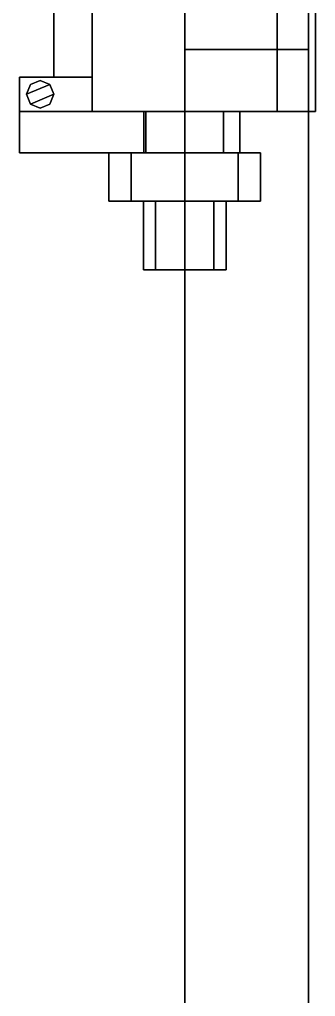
# Model space of a CAD drawing. Header units: millimetres. Extents: x -1.2 to 1.2, y -7.7 to 11.6.
# Drawn here: x -0.24 to 0.19, y -2.155 to -0.736 of the extents above; entities that cross this region are included whole.
import ezdxf

# ---------------------------------------------------------------- set-up
doc = ezdxf.new("R2010")
doc.units = ezdxf.units.MM
doc.layers.add('gun', color=1, linetype='Continuous')
doc.layers.add('trail1', color=6, linetype='Continuous')

msp = doc.modelspace()

# ---------------------------------------------------------------- linework, layer by layer
at = {"layer": 'gun'}
for points in [[(-0.1344, -0.59, 1.6044), (-0.19, -0.59, 1.47), (-0.19, -0.82, 1.47), (-0.1344, -0.82, 1.6044)], [(-0.19, -0.59, 1.47), (-0.1344, -0.59, 1.3356), (-0.1344, -0.82, 1.3356), (-0.19, -0.82, 1.47)], [(-0.1344, -0.59, 1.3356), (0, -0.59, 1.28), (0, -0.87, 1.28), (-0.1344, -0.87, 1.3356)], [(0, -0.59, 1.66), (-0.1344, -0.59, 1.6044), (-0.1344, -0.87, 1.6044), (0, -0.87, 1.66)], [(0, -0.59, 1.28), (0.1344, -0.59, 1.3356), (0.1344, -0.87, 1.3356), (0, -0.87, 1.28)], [(0.1344, -0.59, 1.6044), (0, -0.59, 1.66), (0, -0.87, 1.66), (0.1344, -0.87, 1.6044)], [(0.19, -0.59, 1.47), (0.1344, -0.59, 1.6044), (0.1344, -0.87, 1.6044), (0.19, -0.87, 1.47)], [(0.1344, -0.59, 1.3356), (0.19, -0.59, 1.47), (0.19, -0.87, 1.47), (0.1344, -0.87, 1.3356)], [(-0.24, -0.82, 1.6044), (-0.19, -0.82, 1.47), (-0.24, -0.82, 1.3356)], [(-0.24, -0.82, 1.3356), (-0.24, -0.87, 1.3356), (-0.24, -0.87, 1.6044), (-0.24, -0.82, 1.6044)], [(-0.1344, -0.82, 1.6044), (-0.19, -0.82, 1.47), (-0.24, -0.82, 1.6044)], [(-0.19, -0.82, 1.47), (-0.1344, -0.82, 1.3356), (-0.24, -0.82, 1.3356)], [(-0.1344, -0.82, 1.3356), (-0.1344, -0.87, 1.3356), (-0.24, -0.87, 1.3356), (-0.24, -0.82, 1.3356)], [(-0.24, -0.82, 1.6044), (-0.24, -0.87, 1.6044), (-0.1344, -0.87, 1.6044), (-0.1344, -0.82, 1.6044)], [(-0.2241, -0.8309, 1.3256), (-0.21, -0.825, 1.3256), (-0.1959, -0.8309, 1.3256), (-0.23, -0.845, 1.3256)], [(-0.21, -0.825, 1.6144), (-0.2241, -0.8309, 1.6144), (-0.23, -0.845, 1.6144), (-0.1959, -0.8309, 1.6144)], [(-0.2241, -0.8309, 1.3256), (-0.23, -0.845, 1.3256), (-0.23, -0.845, 1.3356), (-0.2241, -0.8309, 1.3356)], [(-0.23, -0.845, 1.3256), (-0.1959, -0.8309, 1.3256), (-0.19, -0.845, 1.3256), (-0.2241, -0.8591, 1.3256)], [(-0.1959, -0.8309, 1.6144), (-0.23, -0.845, 1.6144), (-0.2241, -0.8591, 1.6144), (-0.19, -0.845, 1.6144)], [(-0.2241, -0.8309, 1.6044), (-0.23, -0.845, 1.6044), (-0.23, -0.845, 1.6144), (-0.2241, -0.8309, 1.6144)], [(-0.21, -0.825, 1.3256), (-0.2241, -0.8309, 1.3256), (-0.2241, -0.8309, 1.3356), (-0.21, -0.825, 1.3356)], [(-0.21, -0.825, 1.6044), (-0.2241, -0.8309, 1.6044), (-0.2241, -0.8309, 1.6144), (-0.21, -0.825, 1.6144)], [(-0.1959, -0.8309, 1.3256), (-0.21, -0.825, 1.3256), (-0.21, -0.825, 1.3356), (-0.1959, -0.8309, 1.3356)], [(-0.1959, -0.8309, 1.6044), (-0.21, -0.825, 1.6044), (-0.21, -0.825, 1.6144), (-0.1959, -0.8309, 1.6144)], [(-0.19, -0.845, 1.3256), (-0.1959, -0.8309, 1.3256), (-0.1959, -0.8309, 1.3356), (-0.19, -0.845, 1.3356)], [(-0.19, -0.845, 1.6044), (-0.1959, -0.8309, 1.6044), (-0.1959, -0.8309, 1.6144), (-0.19, -0.845, 1.6144)], [(-0.23, -0.845, 1.3256), (-0.2241, -0.8591, 1.3256), (-0.2241, -0.8591, 1.3356), (-0.23, -0.845, 1.3356)], [(-0.23, -0.845, 1.6044), (-0.2241, -0.8591, 1.6044), (-0.2241, -0.8591, 1.6144), (-0.23, -0.845, 1.6144)], [(-0.2241, -0.8591, 1.3256), (-0.19, -0.845, 1.3256), (-0.1959, -0.8591, 1.3256), (-0.21, -0.865, 1.3256)], [(-0.19, -0.845, 1.6144), (-0.2241, -0.8591, 1.6144), (-0.21, -0.865, 1.6144), (-0.1959, -0.8591, 1.6144)], [(-0.1959, -0.8591, 1.3256), (-0.19, -0.845, 1.3256), (-0.19, -0.845, 1.3356), (-0.1959, -0.8591, 1.3356)], [(-0.1959, -0.8591, 1.6044), (-0.19, -0.845, 1.6044), (-0.19, -0.845, 1.6144), (-0.1959, -0.8591, 1.6144)], [(-0.2241, -0.8591, 1.3256), (-0.21, -0.865, 1.3256), (-0.21, -0.865, 1.3356), (-0.2241, -0.8591, 1.3356)], [(-0.2241, -0.8591, 1.6044), (-0.21, -0.865, 1.6044), (-0.21, -0.865, 1.6144), (-0.2241, -0.8591, 1.6144)], [(-0.21, -0.865, 1.3256), (-0.1959, -0.8591, 1.3256), (-0.1959, -0.8591, 1.3356), (-0.21, -0.865, 1.3356)], [(-0.21, -0.865, 1.6044), (-0.1959, -0.8591, 1.6044), (-0.1959, -0.8591, 1.6144), (-0.21, -0.865, 1.6144)], [(-0.24, -0.87, 1.42), (-0.24, -0.93, 1.42), (-0.24, -0.93, 1.52), (-0.24, -0.87, 1.52)], [(-0.1344, -0.87, 1.3356), (-0.1693, -0.87, 1.42), (-0.24, -0.87, 1.42), (-0.24, -0.87, 1.3356)], [(-0.0593, -0.87, 1.42), (-0.0593, -0.93, 1.42), (-0.24, -0.93, 1.42), (-0.24, -0.87, 1.42)], [(-0.24, -0.87, 1.6044), (-0.24, -0.87, 1.52), (-0.1693, -0.87, 1.52), (-0.1344, -0.87, 1.6044)], [(-0.24, -0.87, 1.52), (-0.24, -0.93, 1.52), (-0.0593, -0.93, 1.52), (-0.0593, -0.87, 1.52)], [(-0.1693, -0.87, 1.42), (-0.1344, -0.87, 1.3356), (-0.0566, -0.87, 1.4134), (-0.0593, -0.87, 1.42)], [(-0.1344, -0.87, 1.6044), (-0.1693, -0.87, 1.52), (-0.0593, -0.87, 1.52), (-0.0566, -0.87, 1.5266)], [(-0.1344, -0.87, 1.3356), (0, -0.87, 1.28), (0, -0.87, 1.39), (-0.0566, -0.87, 1.4134)], [(0, -0.87, 1.66), (-0.1344, -0.87, 1.6044), (-0.0566, -0.87, 1.5266), (0, -0.87, 1.55)], [(-0.0593, -0.87, 1.42), (-0.0566, -0.87, 1.4134), (-0.0566, -0.93, 1.4134), (-0.0593, -0.93, 1.42)], [(-0.0566, -0.87, 1.5266), (-0.0593, -0.87, 1.52), (-0.0593, -0.93, 1.52), (-0.0566, -0.93, 1.5266)], [(-0.0566, -0.87, 1.4134), (0, -0.87, 1.39), (0, -0.93, 1.39), (-0.0566, -0.93, 1.4134)], [(0, -0.87, 1.55), (-0.0566, -0.87, 1.5266), (-0.0566, -0.93, 1.5266), (0, -0.93, 1.55)], [(0, -0.87, 1.28), (0.1344, -0.87, 1.3356), (0.0566, -0.87, 1.4134), (0, -0.87, 1.39)], [(0, -0.87, 1.39), (0.0566, -0.87, 1.4134), (0.0566, -0.93, 1.4134), (0, -0.93, 1.39)], [(0.1344, -0.87, 1.6044), (0, -0.87, 1.66), (0, -0.87, 1.55), (0.0566, -0.87, 1.5266)], [(0.0566, -0.87, 1.5266), (0, -0.87, 1.55), (0, -0.93, 1.55), (0.0566, -0.93, 1.5266)], [(0.19, -0.87, 1.47), (0.1344, -0.87, 1.6044), (0.0566, -0.87, 1.5266), (0.08, -0.87, 1.47)], [(0.08, -0.87, 1.47), (0.0566, -0.87, 1.5266), (0.0566, -0.93, 1.5266), (0.08, -0.93, 1.47)], [(0.1344, -0.87, 1.3356), (0.19, -0.87, 1.47), (0.08, -0.87, 1.47), (0.0566, -0.87, 1.4134)], [(0.0566, -0.87, 1.4134), (0.08, -0.87, 1.47), (0.08, -0.93, 1.47), (0.0566, -0.93, 1.4134)], [(-0.24, -0.93, 1.52), (-0.24, -0.93, 1.42), (-0.11, -0.93, 1.47), (-0.0893, -0.93, 1.52)], [(-0.11, -0.93, 1.47), (-0.24, -0.93, 1.42), (-0.0593, -0.93, 1.42), (-0.11, -0.93, 1.47)], [(-0.0566, -0.93, 1.5266), (-0.08, -0.93, 1.47), (-0.11, -0.93, 1.47), (-0.0778, -0.93, 1.5478)], [(-0.0778, -0.93, 1.5478), (-0.11, -0.93, 1.47), (-0.11, -1, 1.47), (-0.0778, -1, 1.5478)], [(-0.08, -0.93, 1.47), (-0.0566, -0.93, 1.4134), (-0.0778, -0.93, 1.3922), (-0.11, -0.93, 1.47)], [(-0.11, -0.93, 1.47), (-0.0778, -0.93, 1.3922), (-0.0778, -1, 1.3922), (-0.11, -1, 1.47)], [(-0.0566, -0.93, 1.4134), (0, -0.93, 1.39), (0, -0.93, 1.36), (-0.0778, -0.93, 1.3922)], [(-0.0778, -0.93, 1.3922), (0, -0.93, 1.36), (0, -1, 1.36), (-0.0778, -1, 1.3922)], [(0, -0.93, 1.55), (-0.0566, -0.93, 1.5266), (-0.0778, -0.93, 1.5478), (0, -0.93, 1.58)], [(0, -0.93, 1.58), (-0.0778, -0.93, 1.5478), (-0.0778, -1, 1.5478), (0, -1, 1.58)], [(0, -0.93, 1.39), (0.0566, -0.93, 1.4134), (0.0778, -0.93, 1.3922), (0, -0.93, 1.36)], [(0, -0.93, 1.36), (0.0778, -0.93, 1.3922), (0.0778, -1, 1.3922), (0, -1, 1.36)], [(0.0566, -0.93, 1.5266), (0, -0.93, 1.55), (0, -0.93, 1.58), (0.0778, -0.93, 1.5478)], [(0.0778, -0.93, 1.5478), (0, -0.93, 1.58), (0, -1, 1.58), (0.0778, -1, 1.5478)], [(0.08, -0.93, 1.47), (0.0566, -0.93, 1.5266), (0.0778, -0.93, 1.5478), (0.11, -0.93, 1.47)], [(0.0566, -0.93, 1.4134), (0.08, -0.93, 1.47), (0.11, -0.93, 1.47), (0.0778, -0.93, 1.3922)], [(0.11, -0.93, 1.47), (0.0778, -0.93, 1.5478), (0.0778, -1, 1.5478), (0.11, -1, 1.47)], [(0.0778, -0.93, 1.3922), (0.11, -0.93, 1.47), (0.11, -1, 1.47), (0.0778, -1, 1.3922)], [(-0.0778, -1, 1.5478), (-0.11, -1, 1.47), (-0.06, -1, 1.47), (-0.0424, -1, 1.5124)], [(-0.11, -1, 1.47), (-0.0778, -1, 1.3922), (-0.0424, -1, 1.4276), (-0.06, -1, 1.47)], [(-0.0778, -1, 1.3922), (0, -1, 1.36), (0, -1, 1.41), (-0.0424, -1, 1.4276)], [(0, -1, 1.58), (-0.0778, -1, 1.5478), (-0.0424, -1, 1.5124), (0, -1, 1.53)], [(-0.0424, -1, 1.5124), (-0.06, -1, 1.47), (-0.06, -1.1, 1.47), (-0.0424, -1.1, 1.5124)], [(-0.06, -1, 1.47), (-0.0424, -1, 1.4276), (-0.0424, -1.1, 1.4276), (-0.06, -1.1, 1.47)], [(-0.0424, -1, 1.4276), (0, -1, 1.41), (0, -1.1, 1.41), (-0.0424, -1.1, 1.4276)], [(0, -1, 1.53), (-0.0424, -1, 1.5124), (-0.0424, -1.1, 1.5124), (0, -1.1, 1.53)], [(0, -1, 1.36), (0.0778, -1, 1.3922), (0.0424, -1, 1.4276), (0, -1, 1.41)], [(0, -1, 1.41), (0.0424, -1, 1.4276), (0.0424, -1.1, 1.4276), (0, -1.1, 1.41)], [(0.0778, -1, 1.5478), (0, -1, 1.58), (0, -1, 1.53), (0.0424, -1, 1.5124)], [(0.0424, -1, 1.5124), (0, -1, 1.53), (0, -1.1, 1.53), (0.0424, -1.1, 1.5124)], [(0.11, -1, 1.47), (0.0778, -1, 1.5478), (0.0424, -1, 1.5124), (0.06, -1, 1.47)], [(0.06, -1, 1.47), (0.0424, -1, 1.5124), (0.0424, -1.1, 1.5124), (0.06, -1.1, 1.47)], [(0.0778, -1, 1.3922), (0.11, -1, 1.47), (0.06, -1, 1.47), (0.0424, -1, 1.4276)], [(0.0424, -1, 1.4276), (0.06, -1, 1.47), (0.06, -1.1, 1.47), (0.0424, -1.1, 1.4276)], [(-0.06, -1.1, 1.47), (0.0424, -1.1, 1.5124), (0, -1.1, 1.53), (-0.0424, -1.1, 1.5124)], [(-0.0424, -1.1, 1.4276), (0.06, -1.1, 1.47), (0.0424, -1.1, 1.5124), (-0.06, -1.1, 1.47)], [(0, -1.1, 1.41), (0.0424, -1.1, 1.4276), (0.06, -1.1, 1.47), (-0.0424, -1.1, 1.4276)]]:
    msp.add_3dface(points, dxfattribs=at)
at = {"layer": 'trail1'}
for points in [[(0, -0.05, 0.89), (0, -0.78, 0.89), (0.18, -0.78, 0.89), (0.18, -0.05, 0.89)], [(0, -0.51, 0.44), (0, -0.78, 0.44), (0, -0.78, 0.89), (0, -0.36, 0.89)], [(0.18, -0.36, 0.89), (0.18, -0.78, 0.89), (0.18, -0.78, 0.44), (0.18, -0.51, 0.44)], [(0, -3.51, 0.21), (0.18, -3.51, 0.21), (0.18, -0.78, 0.89), (0, -0.78, 0.89)], [(0, -0.78, 0.44), (0, -3.51), (0, -3.51, 0.21), (0, -0.78, 0.89)], [(0.18, -0.78, 0.89), (0.18, -3.51, 0.21), (0.18, -3.51), (0.18, -0.78, 0.44)]]:
    msp.add_3dface(points, dxfattribs=at)

doc.saveas('drawing.dxf')
